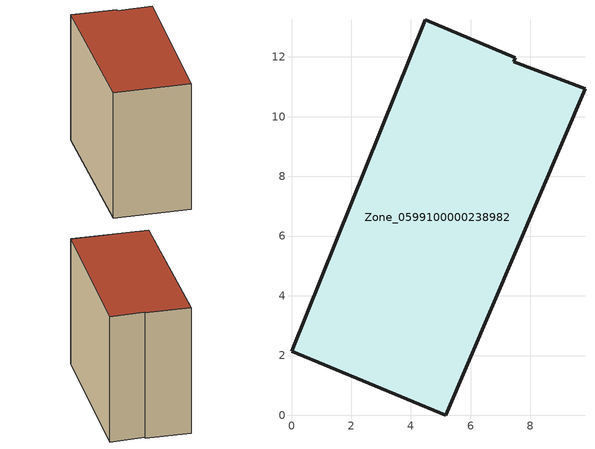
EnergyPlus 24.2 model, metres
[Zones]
Zone_0599100000238982
 floor ground (C_G): 9.83,10.93 5.16,0 0,2.14 4.48,13.24 7.49,11.97 7.43,11.83 z0
 wall outside (C_F): 0,2.14 5.16,0 9.83,10.93 7.43,11.83 7.49,11.97 4.48,13.24 0,2.14 z0:9.91
 roof outside (C_R): 5.16,0 9.83,10.93 7.43,11.83 7.49,11.97 4.48,13.24 0,2.14 z9.91
[BUILDING]
Pand.0599100000238982: North Axis=0; Terrain=City; Loads Convergence Tolerance Value=0.04; Temperature Convergence Tolerance Value=0.4; Solar Distribution=FullExterior; Maximum Number of Warmup Days=25; Minimum Number of Warmup Days=1
[Site:Location]
Rotterdam.The.Hague.AP_ZH_NLD Design_Conditions: Latitude=51.96; Longitude=4.45; Time Zone=1; Elevation=-4.5
[SITE:GROUNDTEMPERATURE:BUILDINGSURFACE]
18, 18, 18, 18, 18, 18, 18, 18, 18, 18, 18, 18
[MATERIAL] Thermal Absorptance=0.9; Solar Absorptance=0.7; Visible Absorptance=0.7
Name | Roughness | Thickness | Conductivity | Density | Specific Heat
G.TI.1946 | MediumSmooth | 0.15 | 1 | 540 | 1210
F.TI.1946 | Rough | 0.3 | 0.857143 | 1920 | 840
R.TI.1946 | MediumRough | 0.2 | 0.1 | 1500 | 1000
[CONSTRUCTION]
C_G: G.TI.1946
C_F: F.TI.1946
C_R: R.TI.1946
[ZONE]
Zone_0599100000238982: Type=1; Multiplier=1; Ceiling Height=Autocalculate; Volume=Autocalculate; Floor Area=autocalculate; Part of Total Floor Area=Yes
[ZONEINFILTRATION:DESIGNFLOWRATE]
Infil_Zone_0599100000238982: Zone or ZoneList or Space or SpaceList=Zone_0599100000238982; Schedule=AlwaysOn; Design Flow Rate Calculation Method=Flow/Area; Flow Rate per Floor Area=0.003; Constant Term Coefficient=1; Temperature Term Coefficient=0; Velocity Term Coefficient=0; Velocity Squared Term Coefficient=0
[HVACTEMPLATE:ZONE:IDEALLOADSAIRSYSTEM]
Zone_0599100000238982: Maximum Heating Supply Air Temperature=50; Minimum Cooling Supply Air Temperature=13; Maximum Heating Supply Air Humidity Ratio=0.0156; Minimum Cooling Supply Air Humidity Ratio=0.0077; Heating Limit=NoLimit; Cooling Limit=NoLimit; Dehumidification Control Type=ConstantSensibleHeatRatio; Cooling Sensible Heat Ratio=0.7; Dehumidification Setpoint=60; Humidification Control Type=None; Humidification Setpoint=30; Outdoor Air Method=None; Outdoor Air Flow Rate per Person=0.00944; Outdoor Air Flow Rate per Zone Floor Area=0; Outdoor Air Flow Rate per Zone=0; Demand Controlled Ventilation Type=None; Outdoor Air Economizer Type=NoEconomizer; Heat Recovery Type=None; Sensible Heat Recovery Effectiveness=0.7; Latent Heat Recovery Effectiveness=0.65
[ZONECONTROL:THERMOSTAT]
ThermostatControl_Zone_0599100000238982: Zone or ZoneList=Zone_0599100000238982; Control Type Schedule=DualSetpointControlType; Control 1=Thermostat_Zone_0599100000238982; Temperature Difference Between Cutout And Setpoint=0
[THERMOSTATSETPOINT:DUALSETPOINT]
Thermostat_Zone_0599100000238982: Heating Setpoint Temperature Schedule=HeatingSetpoint_Zone_0599100000238982; Cooling Setpoint Temperature Schedule=CoolingSetpoint_Zone_0599100000238982
[SCHEDULE:COMPACT]
HeatingSetpoint_Zone_0599100000238982: Through: 12/31, For: AllDays, Until: 24:00, 21
CoolingSetpoint_Zone_0599100000238982: Through: 12/31, For: AllDays, Until: 24:00, 24
DualSetpointControlType: Through: 12/31, For: AllDays, Until: 24:00, 4
AlwaysOn: Through: 12/31, For: AllDays, Until: 24:00, 1
